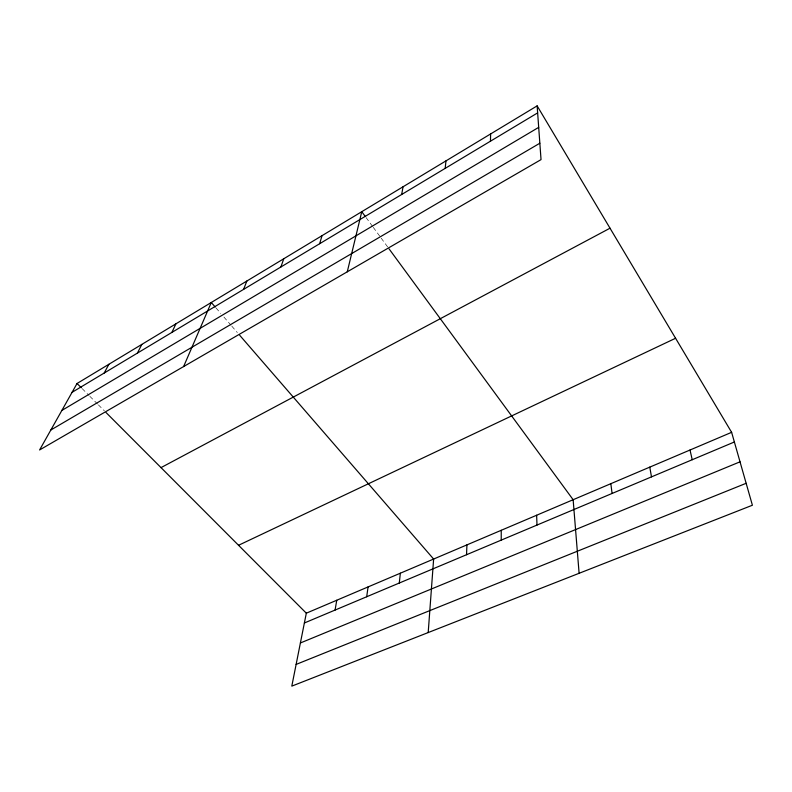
<?xml version="1.0" encoding="UTF-8"?>
<svg xmlns="http://www.w3.org/2000/svg" width="792" height="792" viewBox="0 0 792 792"><rect width="100%" height="100%" fill="white"/><g stroke="black" fill="none" stroke-linecap="round" stroke-linejoin="round"><path stroke-width="0.59" stroke-dasharray="3.96 2.97" d="M82.17 388.625L89.011 395.465M89.862 396.327L97.545 404.019M98.406 404.88L104.386 410.87M216.028 307.959L220.76 313.424M223.918 317.067L231.026 325.264M231.818 326.175L237.343 332.561M366.082 217.562L372.547 226.373M373.27 227.353L380.457 237.145M381.17 238.125L387.644 246.936"/><path stroke-width="1.19" d="M501.227 540.124L501.237 530.303M490.456 141.194L490.624 133.937M466.538 554.727L466.924 544.896M428.195 632.561L433.63 559.053L239.709 335.293M445.173 168.369L445.975 160.885M399.287 583.031L400.356 573.2M366.696 596.752L368.072 586.931M335.075 610.068L336.748 600.257M401.683 194.476L403.049 186.773M731.62 432.323L306.326 613.186L291.803 686.129L752.4 505.237L731.62 432.323L537.134 105.871L77.052 383.486L39.6 449.955L541.035 159.618L537.134 105.871M347.272 271.814L361.766 211.692L365.36 216.582M319.641 243.718L322.037 235.66M280.913 266.963L283.764 258.756M243.599 289.357L246.866 281.021M183.605 366.577L211.286 302.485L215.236 307.048M171.894 332.402L175.923 323.829M137.432 353.083L141.808 344.411M104.188 373.042L108.87 364.29M72.082 392.317L537.639 112.88M61.875 410.424L538.689 127.364M50.846 429.997L539.847 143.223M161.024 467.617L610.008 228.205M238.54 545.282L675.576 338.263M304.375 622.987L734.372 441.986M300.396 642.975L740.025 461.825M296.119 664.419L746.143 483.298M77.052 383.486L81.319 387.763M106.088 412.582L306.326 613.186M389.08 248.896L573.141 499.722L579.11 573.289M690.01 450.024L692.228 459.726M649.777 467.132L651.489 476.873M610.84 483.684L612.077 493.465M536.629 515.245L537.006 525.066"/></g></svg>
